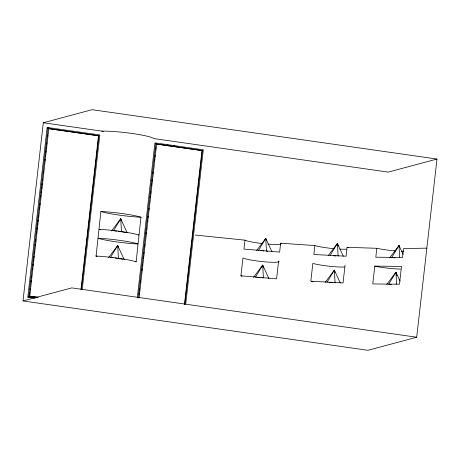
<?xml version="1.0" encoding="UTF-8"?>
<svg xmlns="http://www.w3.org/2000/svg" width="460" height="460" viewBox="0 0 460 460"><rect width="100%" height="100%" fill="white"/><g stroke="black" fill="none" stroke-linecap="round" stroke-linejoin="round"><path stroke-width="0.69" d="M23 300.955L43.303 122.762L92.08 109.693L437 159.045L416.697 337.237L367.919 350.307L23 300.955L71.783 287.891L416.697 337.237M34.908 298.132L27.819 297.12L47.104 127.834L48.081 127.57L99.82 134.975L82.237 289.323M27.819 297.12L28.796 296.855L48.081 127.57M29.635 294.049L29.796 292.623M30.124 289.771L30.285 288.345M31.015 281.934L31.176 280.508M31.504 277.656L31.665 276.23M32.395 269.813L32.562 268.387M32.884 265.541L33.045 264.115M33.373 261.263L33.534 259.837M33.776 257.698L33.942 256.272M34.264 253.42L34.425 251.994M35.161 245.582L35.322 244.156M35.644 241.304L35.811 239.878M36.541 233.461L36.702 232.035M37.024 229.189L37.191 227.763M37.513 224.911L37.674 223.485M37.921 221.346L38.082 219.92M38.404 217.068L38.571 215.642M39.301 209.231L39.462 207.805M39.79 204.953L39.951 203.527M40.681 197.11L40.842 195.684M41.17 192.832L41.331 191.406M41.653 188.56L41.82 187.134M42.061 184.995L42.222 183.569M42.55 180.717L42.711 179.291M43.441 172.874L43.602 171.453M44.821 160.758L44.988 159.333M45.31 156.48L45.471 155.054M45.799 152.208L45.96 150.782M46.201 148.643L46.368 147.217M46.69 144.365L46.851 142.939M47.581 136.522L47.748 135.096M81.316 289.702L98.854 135.74L48.84 128.587L29.756 296.091L38.209 297.298M80.948 289.8L98.492 135.838L98.854 135.74M97.255 256.473A29.308 3.116 6.5 0 1 96.059 256.128L100.895 211.496L101.39 211.514A29.308 3.116 6.5 0 1 140.967 217.177L136.125 261.809L135.637 261.792M137.31 297.603L154.893 143.255L155.871 142.991L203.297 149.776L185.708 304.129M138.201 298.051L155.871 142.991M139.127 294.503L139.288 293.077M139.616 290.226L139.777 288.799M140.507 282.388L140.674 280.962M141.887 270.267L142.054 268.841M142.376 265.989L142.537 264.563M143.273 258.152L143.434 256.726M143.756 253.874L143.922 252.448M144.653 246.031L144.814 244.611M146.033 233.916L146.194 232.49M146.516 229.638L146.682 228.212M147.413 221.8L147.574 220.374M147.901 217.522L148.062 216.096M148.793 209.679L148.954 208.253M150.173 197.564L150.334 196.138M150.661 193.286L150.822 191.86M151.553 185.449L151.714 184.023M152.041 181.171L152.202 179.745M152.933 173.328L153.094 171.902M154.313 161.213L154.48 159.787M154.802 156.935L154.962 155.509M155.693 149.092L155.859 147.671M139.087 297.971L156.63 144.009L202.331 150.546L184.788 304.509M184.425 304.606L201.963 150.644L202.331 150.546M240.919 275.799L242.949 257.979A18.538 1.972 6.5 0 0 265.242 261.866A18.538 1.972 6.5 0 0 278.616 261.015L276.586 278.835L240.919 275.799A18.538 1.972 6.5 0 0 242.046 276.247M195.201 235.043L244.979 240.16L243.967 249.073L279.634 252.103L280.652 243.19L314.876 245.582A18.538 1.972 6.5 0 0 333.943 248.682M314.876 245.582L313.858 254.495L346.087 256.208L347.104 247.296L376.82 248.302A18.538 1.972 6.5 0 0 395.588 250.895M345.069 265.115L343.039 282.934L310.81 281.221L312.84 263.402A18.538 1.972 6.5 0 0 344.408 266.99M374.785 266.121L372.755 283.941L399.481 284.222L401.511 266.403L374.785 266.121A18.538 1.972 6.5 0 0 400.482 269.054M376.82 248.302L375.803 257.209L402.529 257.496L403.541 248.584L426.851 248.141M265.385 239.723L265.748 238.395L271.952 251.804M333.994 271.48L334.357 270.152L340.268 282.923M113.436 230.857L120.727 218.782L127.23 232.835M110.388 257.589L117.685 245.513L124.188 259.561M258.451 250.47L265.748 238.395L266.323 240.39M255.403 277.202L262.7 265.121L268.904 278.536M330.108 255.495L337.398 243.42L343.309 256.197M327.06 282.227L334.357 270.152L334.932 272.147M390.563 257.864L391.69 257.56L398.987 245.485L403.127 254.426M400.079 281.158L395.939 272.216L388.648 284.291L391.322 284.521M111.596 230.908L120.727 218.782L121.308 220.783M108.548 257.64L117.685 245.513L118.26 247.509M256.611 250.522L265.748 238.395L266.478 251.154L267.76 251.442M253.569 277.253L262.7 265.121L263.471 267.789M328.267 255.547L337.398 243.42L338.175 246.088M325.22 282.279L334.357 270.152L335.087 282.911M389.856 257.611L398.987 245.485L399.372 246.819M386.808 284.343L395.939 272.216L396.905 275.546M48.84 128.587L48.478 128.685L98.492 135.838M156.63 144.009L156.262 144.106L201.963 150.644M437 159.045L388.217 172.109L153.617 138.546A29.308 3.116 6.5 0 0 132.624 133.538A29.308 3.116 6.5 0 0 101.879 131.14M141.203 217.264L140.714 217.241A29.308 3.116 6.5 0 1 101.137 211.583L100.895 211.496M138.684 235.06L138.931 234.997A29.308 3.116 6.5 0 0 99.354 229.333L99.107 229.402A29.308 3.116 6.5 0 0 100.297 229.741M95.824 256.042L96.312 256.065A29.308 3.116 6.5 0 1 135.89 261.723L136.125 261.809M114.77 230.972L116.777 231.144M118.116 231.259L125.948 232.547M391.69 257.56L395.036 257.847M333.448 255.783L336.122 256.013M260.458 250.642L263.798 250.924M111.055 257.646L113.062 257.818M115.069 257.991L122.9 259.273M329.067 282.4L332.407 282.681M256.743 277.311L260.084 277.598M262.091 277.771L263.43 277.886L262.7 265.121M43.303 122.762L103.299 131.341M47.104 127.834L49.231 128.139M166.928 144.975L168.343 145.176M173.299 145.889L174.714 146.09M29.394 296.188L37.846 297.396M28.796 296.855L35.88 297.873M398.987 245.485L399.677 257.537M395.939 272.216L396.629 284.268M337.398 243.42L338.129 256.185M120.727 218.782L121.457 231.547M117.685 245.513L118.415 258.273M280.341 244.168A18.538 1.972 6.5 0 1 267.921 244.099M262.579 243.581A18.538 1.972 6.5 0 1 244.979 240.16M280.652 243.19A18.538 1.972 6.5 0 1 281.1 243.748M346.438 249.17A18.538 1.972 6.5 0 1 339.658 249.107M347.104 247.296A18.538 1.972 6.5 0 1 348.312 247.744M403.817 251.229A18.538 1.972 6.5 0 1 401.321 251.212M313.059 281.808A18.538 1.972 6.5 0 1 311.311 281.365M98.342 238.24L98.089 238.309A29.308 3.116 6.5 0 0 137.666 243.972L137.919 243.903A29.308 3.116 6.5 0 0 98.342 238.24"/></g></svg>
